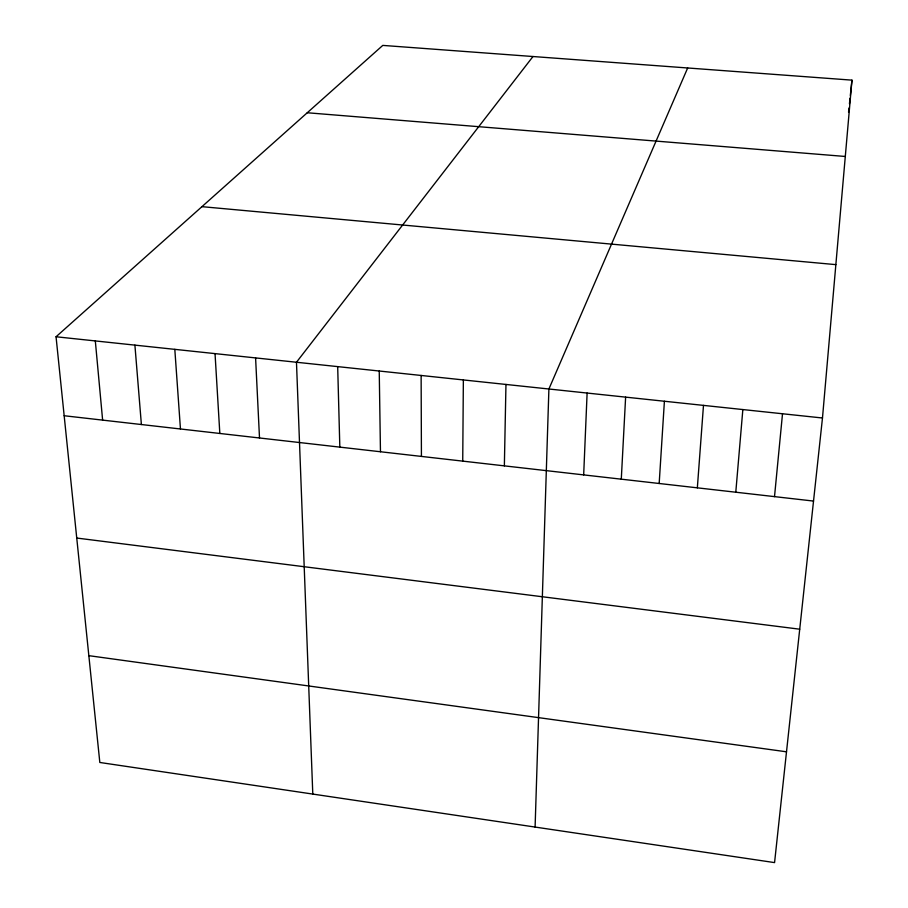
<?xml version="1.0" encoding="UTF-8"?>
<svg xmlns="http://www.w3.org/2000/svg" width="908" height="908" viewBox="0 0 908 908"><rect width="100%" height="100%" fill="white"/><g stroke="black" fill="none" stroke-linecap="round" stroke-linejoin="round"><path stroke-width="1.36" d="M462.728 461.128L463.364 379.941M504.36 465.861L505.96 384.447M535.096 827.063L548.897 388.999L687.674 67.975M583.674 474.895L587.113 393.05M621.288 479.174L625.623 397.136M659.174 483.499L664.406 401.245M697.344 487.834L703.484 405.388M735.786 492.215L742.846 409.553M822.478 417.998L851.954 80.142L382.79 45.4L56.046 336.766L99.823 762.47L774.569 862.6L822.478 417.998L56.046 336.766M774.513 496.631L782.514 413.764M848.56 112.195L849.003 108.018M849.445 103.841L850.036 98.257M850.331 95.476L851.954 80.142M532.985 56.523L296.473 362.247L312.795 794.069M307.256 112.751L845.303 156.471M201.951 206.661L835.859 264.637M64.162 415.739L813.523 501.068M76.737 538.047L799.721 629.199M88.836 655.667L786.51 751.801M95.317 340.931L102.627 420.12M134.906 345.131L141.387 424.524M174.813 349.353L180.454 428.973M215.037 353.621L219.827 433.457M255.591 357.922L259.506 437.985M337.685 366.616L339.83 447.122M379.238 371.02L380.463 451.753M421.13 375.458L421.425 456.418"/></g></svg>
